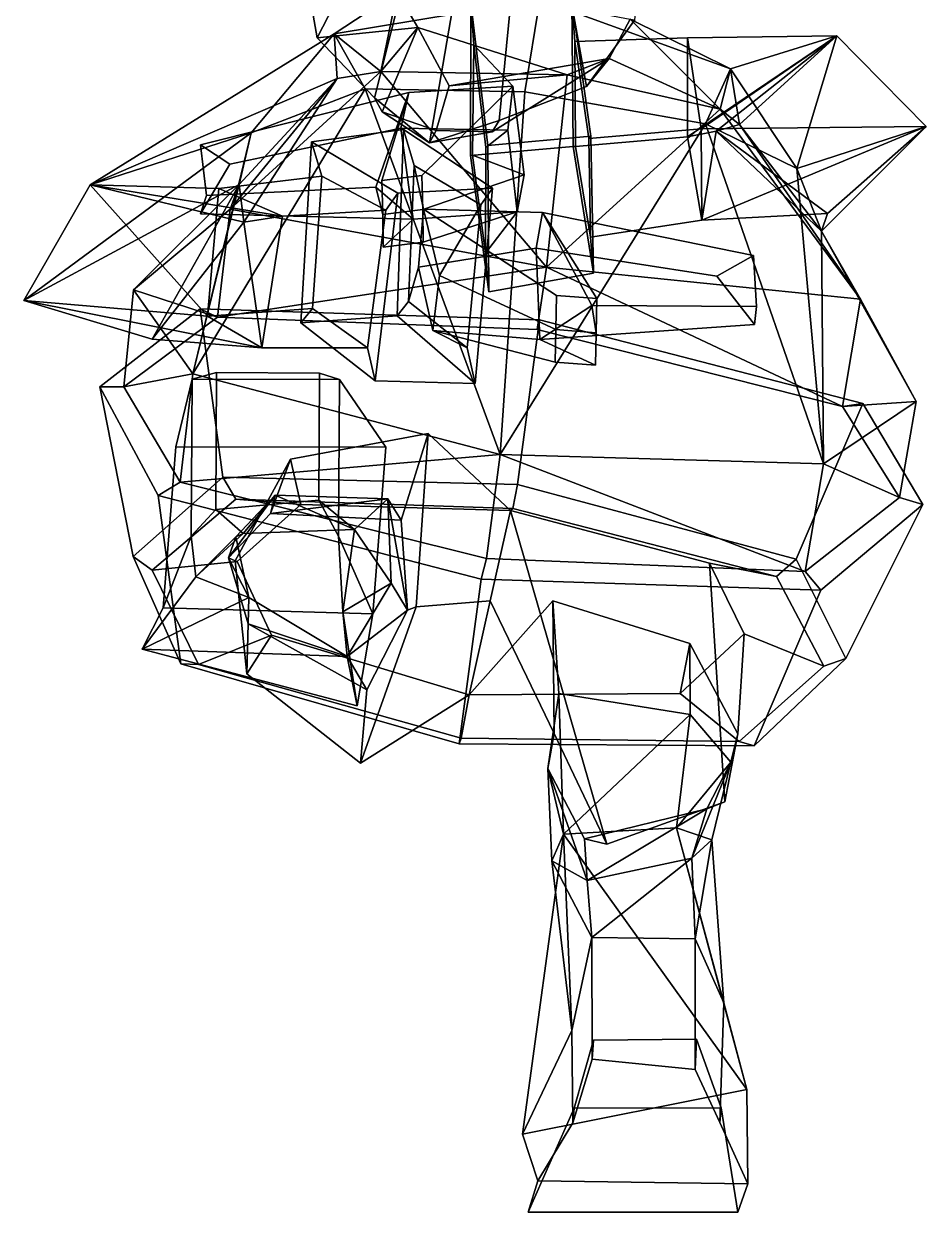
# Model space of a CAD drawing. Extents: x -151 to 138, y -224 to 355.
# Drawn here: x -151.4 to 137.6, y -224.5 to 156.1 of the extents above; entities that cross this region are included whole.
import ezdxf

# ---------------------------------------------------------------- set-up
doc = ezdxf.new("R2010")
doc.units = 0

msp = doc.modelspace()

# ---------------------------------------------------------------- linework, layer by layer
for points in [[(-41.417084, 182.800049, 51.980446), (-61.117165, 192.697174, 33.623287), (-61.826977, 176.443298, 6.010664), (-57.428684, 151.556366, 30.45767)], [(-39.133671, 132.365173, 69.636734), (-28.7658, 173.702698, 75.634315), (-41.417084, 182.800049, 51.980446), (-57.428684, 151.556366, 30.45767)], [(-57.428684, 151.556366, 30.45767), (-61.826977, 176.443298, 6.010664), (-31.879429, 166.234802, 1.191887), (-25.219162, 154.874634, 23.768215)], [(-21.45166, 117.963257, 77.488579), (-13.438991, 164.705383, 85.083687), (-28.7658, 173.702698, 75.634315), (-39.133671, 132.365173, 69.636734)], [(0.878388, 125.142914, 71.872391), (28.828638, 135.986755, 35.277264), (22.488976, 171.264893, 55.55117), (4.986768, 167.610291, 77.520226)], [(22.488976, 171.264893, 55.55117), (28.828638, 135.986755, 35.277264), (44.236023, 157.298767, 11.936893), (46.261265, 173.315186, 39.623016)], [(-21.45166, 117.963257, 77.488579), (0.878388, 125.142914, 71.872391), (4.986768, 167.610291, 77.520226), (-13.438991, 164.705383, 85.083687)], [(13.843957, 163.842163, -21.191111), (-51.965275, 152.843658, -19.836584), (-31.879429, 166.234802, 1.191887), (4.216941, 164.966003, -15.757116)], [(-51.965275, 152.843658, -19.836584), (-37.086304, 140.761047, 34.553482), (-31.879429, 166.234802, 1.191887)], [(13.843957, 163.842163, -21.191111), (9.044233, 134.274048, -65.244652), (-42.060211, 135.216583, -59.673416), (-51.965275, 152.843658, -19.836584)], [(-37.086304, 140.761047, 34.553482), (-25.219162, 154.874634, 23.768215), (-31.879429, 166.234802, 1.191887)], [(4.216941, 164.966003, -15.757116), (42.84026, 157.51712, 1.928638), (74.888885, 141.647064, -24.637608), (13.843957, 163.842163, -21.191111)], [(13.843957, 163.842163, -21.191111), (74.888885, 141.647064, -24.637608), (66.929749, 124.06131, -62.014969), (9.044233, 134.274048, -65.244652)], [(24.496595, 116.764374, 58.94709), (-8.380544, 113.929169, 61.831001), (-8.280943, 162.828033, 116.001183), (24.057491, 163.28186, 114.134811)], [(-8.380544, 113.929169, 61.831001), (-7.659886, 114.038177, 73.746124), (-7.24315, 149.30661, 114.823929), (-8.280943, 162.828033, 116.001183)], [(-2.768358, 117.156433, 157.811066), (30.200476, 120.044373, 156.495331), (24.057491, 163.28186, 114.134811), (-8.280943, 162.828033, 116.001183)], [(-2.768358, 117.156433, 157.811066), (-8.280943, 162.828033, 116.001183), (-7.24315, 149.30661, 114.823929), (-3.408231, 116.483063, 146.458298)], [(24.496595, 116.764374, 58.94709), (24.057491, 163.28186, 114.134811), (25.043293, 150.373718, 112.930313), (25.233225, 116.835449, 71.072548)], [(30.200476, 120.044373, 156.495331), (29.554346, 119.320313, 144.972717), (25.043293, 150.373718, 112.930313), (24.057491, 163.28186, 114.134811)], [(28.828638, 135.986755, 35.277264), (36.097549, 144.943787, 24.607496), (42.84026, 157.51712, 1.928638), (44.236023, 157.298767, 11.936893)], [(71.569992, 128.709351, 32.023769), (42.84026, 157.51712, 1.928638), (36.097549, 144.943787, 24.607496)], [(74.888885, 141.647064, -24.637608), (42.84026, 157.51712, 1.928638), (71.569992, 128.709351, 32.023769)], [(-51.0923, 138.52478, 20.155008), (-51.965275, 152.843658, -19.836584), (-130.143021, 104.554413, 77.86541)], [(-78.606453, 121.166901, -41.979904), (-130.143021, 104.554413, 77.86541), (-51.965275, 152.843658, -19.836584)], [(-78.606453, 121.166901, -41.979904), (-51.965275, 152.843658, -19.836584), (-42.060211, 135.216583, -59.673416)], [(-39.133671, 132.365173, 69.636734), (-57.428684, 151.556366, 30.45767), (-25.219162, 154.874634, 23.768215), (-36.62825, 127.882233, 54.37307)], [(-51.0923, 138.52478, 20.155008), (-37.086304, 140.761047, 34.553482), (-51.965275, 152.843658, -19.836584)], [(22.66235, 139.753723, 34.465511), (-25.219162, 154.874634, 23.768215), (-37.086304, 140.761047, 34.553482)], [(-36.62825, 127.882233, 54.37307), (-25.219162, 154.874634, 23.768215), (-15.211035, 136.179749, 24.646868), (-19.302513, 121.895813, 51.728973)], [(-15.211035, 136.179749, 24.646868), (-25.219162, 154.874634, 23.768215), (22.66235, 139.753723, 34.465511)], [(61.105904, 119.886078, 68.156784), (108.980171, 152.263611, 88.478142), (70.302887, 121.707031, 70.286903)], [(61.105904, 119.886078, 68.156784), (61.117504, 151.565979, 110.814583), (108.980171, 152.263611, 88.478142)], [(65.502785, 122.41449, 143.352585), (108.980171, 152.263611, 88.478142), (61.117504, 151.565979, 110.814583)], [(65.502785, 122.41449, 143.352585), (137.622223, 123.211609, 102.987457), (108.980171, 152.263611, 88.478142)], [(77.862701, 123.838562, 17.052711), (70.302887, 121.707031, 70.286903), (108.980171, 152.263611, 88.478142)], [(77.862701, 123.838562, 17.052711), (108.980171, 152.263611, 88.478142), (74.888885, 141.647064, -24.637608)], [(96.14798, 109.775085, -40.928741), (74.888885, 141.647064, -24.637608), (108.980171, 152.263611, 88.478142)], [(96.14798, 109.775085, -40.928741), (108.980171, 152.263611, 88.478142), (137.622223, 123.211609, 102.987457)], [(8.815986, 107.699005, 84.874657), (5.175698, 136.086121, 105.440796), (-7.24315, 149.30661, 114.823929), (-7.659886, 114.038177, 73.746124)], [(3.627301, 122.05603, 131.254745), (-3.408231, 116.483063, 146.458298), (-7.24315, 149.30661, 114.823929), (5.175698, 136.086121, 105.440796)], [(61.117504, 151.565979, 110.814583), (61.105904, 119.886078, 68.156784), (25.233225, 116.835449, 71.072548), (25.043293, 150.373718, 112.930313)], [(29.554346, 119.320313, 144.972717), (65.502785, 122.41449, 143.352585), (61.117504, 151.565979, 110.814583), (25.043293, 150.373718, 112.930313)], [(-1.369964, 121.518036, 56.343117), (-19.302513, 121.895813, 51.728973), (-15.211035, 136.179749, 24.646868), (36.097549, 144.943787, 24.607496)], [(-15.211035, 136.179749, 24.646868), (22.66235, 139.753723, 34.465511), (36.097549, 144.943787, 24.607496)], [(0.878388, 125.142914, 71.872391), (-1.369964, 121.518036, 56.343117), (36.097549, 144.943787, 24.607496), (28.828638, 135.986755, 35.277264)], [(22.66235, 139.753723, 34.465511), (71.569992, 128.709351, 32.023769), (36.097549, 144.943787, 24.607496)], [(96.14798, 109.775085, -40.928741), (66.929749, 124.06131, -62.014969), (74.888885, 141.647064, -24.637608)], [(77.862701, 123.838562, 17.052711), (74.888885, 141.647064, -24.637608), (71.569992, 128.709351, 32.023769)], [(-51.0923, 138.52478, 20.155008), (-130.143021, 104.554413, 77.86541), (-80.92643, 92.51857, 63.485115)], [(15.998001, 78.095963, 105.829842), (-37.086304, 140.761047, 34.553482), (-85.366882, 96.728455, 76.24585)], [(-85.366882, 96.728455, 76.24585), (-37.086304, 140.761047, 34.553482), (-51.0923, 138.52478, 20.155008)], [(-85.366882, 96.728455, 76.24585), (-51.0923, 138.52478, 20.155008), (-82.444252, 104.582214, -6.932482)], [(-82.444252, 104.582214, -6.932482), (-51.0923, 138.52478, 20.155008), (-80.92643, 92.51857, 63.485115)], [(15.998001, 78.095963, 105.829842), (22.66235, 139.753723, 34.465511), (-37.086304, 140.761047, 34.553482)], [(15.998001, 78.095963, 105.829842), (71.569992, 128.709351, 32.023769), (22.66235, 139.753723, 34.465511)], [(-97.234612, 43.974121, -68.432716), (-42.060211, 135.216583, -59.673416), (1.154329, 18.12674, -103.777931)], [(-97.234612, 43.974121, -68.432716), (-78.606453, 121.166901, -41.979904), (-42.060211, 135.216583, -59.673416)], [(-92.95359, 101.044342, 86.545616), (-94.826454, 117.287109, 100.508301), (-28.079935, 134.036926, 106.435867), (-38.683868, 103.72522, 79.575943)], [(-85.43132, 111.132477, 119.200729), (-30.63678, 122.662079, 140.83847), (-28.079935, 134.036926, 106.435867), (-94.826454, 117.287109, 100.508301)], [(1.154329, 18.12674, -103.777931), (-42.060211, 135.216583, -59.673416), (9.044233, 134.274048, -65.244652)], [(-36.476704, 94.960297, 57.999886), (-38.683868, 103.72522, 79.575943), (-28.079935, 134.036926, 106.435867), (-36.744217, 105.925873, 55.004105)], [(-36.744217, 105.925873, 55.004105), (-28.079935, 134.036926, 106.435867), (5.175698, 136.086121, 105.440796), (-23.930466, 107.489166, 55.91288)], [(-30.63678, 122.662079, 140.83847), (3.627301, 122.05603, 131.254745), (5.175698, 136.086121, 105.440796), (-28.079935, 134.036926, 106.435867)], [(-23.657734, 96.562408, 59.028183), (-23.930466, 107.489166, 55.91288), (5.175698, 136.086121, 105.440796), (8.815986, 107.699005, 84.874657)], [(1.154329, 18.12674, -103.777931), (9.044233, 134.274048, -65.244652), (66.929749, 124.06131, -62.014969)], [(-21.45166, 117.963257, 77.488579), (-39.133671, 132.365173, 69.636734), (-36.62825, 127.882233, 54.37307)], [(-21.45166, 117.963257, 77.488579), (-36.62825, 127.882233, 54.37307), (-19.302513, 121.895813, 51.728973)], [(15.998001, 78.095963, 105.829842), (116.61158, 67.891418, 70.192795), (71.569992, 128.709351, 32.023769)], [(116.61158, 67.891418, 70.192795), (77.862701, 123.838562, 17.052711), (71.569992, 128.709351, 32.023769)], [(-94.846466, 95.201019, 104.88839), (-26.668337, 93.465118, 115.256897), (-30.63678, 122.662079, 140.83847), (-85.43132, 111.132477, 119.200729)], [(-31.866655, 62.539352, 162.417252), (-29.824781, 122.280853, 145.354645), (-59.222538, 118.242645, 132.357407), (-62.712894, 60.29483, 150.564529)], [(-31.652176, 101.85321, 67.696625), (-59.222538, 118.242645, 132.357407), (-29.824781, 122.280853, 145.354645), (-1.305265, 103.429626, 80.881516)], [(-31.866655, 62.539352, 162.417252), (-28.186483, 67.115402, 152.656891), (-26.431911, 110.737701, 138.9879), (-29.824781, 122.280853, 145.354645)], [(-26.668337, 93.465118, 115.256897), (6.567739, 95.856567, 115.344147), (3.627301, 122.05603, 131.254745), (-30.63678, 122.662079, 140.83847)], [(-1.305265, 103.429626, 80.881516), (-29.824781, 122.280853, 145.354645), (-26.431911, 110.737701, 138.9879), (-5.033916, 98.092896, 90.887398)], [(-21.45166, 117.963257, 77.488579), (-1.369964, 121.518036, 56.343117), (0.878388, 125.142914, 71.872391)], [(-21.45166, 117.963257, 77.488579), (-19.302513, 121.895813, 51.728973), (-1.369964, 121.518036, 56.343117)], [(6.567739, 95.856567, 115.344147), (-3.579786, 82.623322, 113.007523), (-3.408231, 116.483063, 146.458298), (3.627301, 122.05603, 131.254745)], [(104.743851, 15.137085, -74.485771), (1.154329, 18.12674, -103.777931), (66.929749, 124.06131, -62.014969)], [(65.766563, 93.222717, 108.527061), (65.502785, 122.41449, 143.352585), (29.554346, 119.320313, 144.972717), (30.054274, 87.764175, 110.834419)], [(65.766563, 93.222717, 108.527061), (137.622223, 123.211609, 102.987457), (65.502785, 122.41449, 143.352585)], [(65.766563, 93.222717, 108.527061), (105.982521, 95.334747, 88.164093), (137.622223, 123.211609, 102.987457)], [(104.743851, 15.137085, -74.485771), (66.929749, 124.06131, -62.014969), (96.14798, 109.775085, -40.928741)], [(104.067047, 89.708313, -3.941795), (70.302887, 121.707031, 70.286903), (77.862701, 123.838562, 17.052711)], [(116.61158, 67.891418, 70.192795), (104.067047, 89.708313, -3.941795), (77.862701, 123.838562, 17.052711)], [(104.067047, 89.708313, -3.941795), (96.14798, 109.775085, -40.928741), (137.622223, 123.211609, 102.987457)], [(105.982521, 95.334747, 88.164093), (104.067047, 89.708313, -3.941795), (137.622223, 123.211609, 102.987457)], [(-78.606453, 121.166901, -41.979904), (-151.434418, 67.502228, 70.363289), (-130.143021, 104.554413, 77.86541)], [(-82.444252, 104.582214, -6.932482), (-151.434418, 67.502228, 70.363289), (-78.606453, 121.166901, -41.979904)], [(-97.234612, 43.974121, -68.432716), (-82.444252, 104.582214, -6.932482), (-78.606453, 121.166901, -41.979904)], [(-62.712894, 60.29483, 150.564529), (-59.222538, 118.242645, 132.357407), (-55.958496, 107.259827, 126.211983), (-58.968559, 64.903061, 140.641998)], [(-31.652176, 101.85321, 67.696625), (-35.437717, 96.386673, 77.863289), (-55.958496, 107.259827, 126.211983), (-59.222538, 118.242645, 132.357407)], [(31.038671, 76.263794, 111.493858), (30.200476, 120.044373, 156.495331), (-2.768358, 117.156433, 157.811066), (-2.517448, 70.20105, 113.70414)], [(61.105904, 119.886078, 68.156784), (65.766563, 93.222717, 108.527061), (30.054274, 87.764175, 110.834419), (25.233225, 116.835449, 71.072548)], [(31.038671, 76.263794, 111.493858), (30.054274, 87.764175, 110.834419), (29.554346, 119.320313, 144.972717), (30.200476, 120.044373, 156.495331)], [(65.766563, 93.222717, 108.527061), (61.105904, 119.886078, 68.156784), (70.302887, 121.707031, 70.286903)], [(65.766563, 93.222717, 108.527061), (70.302887, 121.707031, 70.286903), (105.982521, 95.334747, 88.164093)], [(105.982521, 95.334747, 88.164093), (70.302887, 121.707031, 70.286903), (104.067047, 89.708313, -3.941795)], [(-94.846466, 95.201019, 104.88839), (-85.43132, 111.132477, 119.200729), (-94.826454, 117.287109, 100.508301), (-92.95359, 101.044342, 86.545616)], [(31.038671, 76.263794, 111.493858), (-2.517448, 70.20105, 113.70414), (-8.380544, 113.929169, 61.831001), (24.496595, 116.764374, 58.94709)], [(-2.517448, 70.20105, 113.70414), (-2.768358, 117.156433, 157.811066), (-3.408231, 116.483063, 146.458298), (-3.579786, 82.623322, 113.007523)], [(31.038671, 76.263794, 111.493858), (24.496595, 116.764374, 58.94709), (25.233225, 116.835449, 71.072548), (30.054274, 87.764175, 110.834419)], [(-24.974106, 78.135376, 134.896301), (-23.445486, 96.715607, 114.394936), (-26.431911, 110.737701, 138.9879), (-28.186483, 67.115402, 152.656891)], [(-18.269976, 75.438507, 90.039528), (-5.033916, 98.092896, 90.887398), (-26.431911, 110.737701, 138.9879), (-23.445486, 96.715607, 114.394936)], [(-2.517448, 70.20105, 113.70414), (-3.579786, 82.623322, 113.007523), (-7.659886, 114.038177, 73.746124), (-8.380544, 113.929169, 61.831001)], [(6.567739, 95.856567, 115.344147), (8.815986, 107.699005, 84.874657), (-7.659886, 114.038177, 73.746124), (-3.579786, 82.623322, 113.007523)], [(-58.968559, 64.903061, 140.641998), (-55.958496, 107.259827, 126.211983), (-88.949066, 103.37384, 111.937248), (-92.538979, 62.490265, 127.538742)], [(-88.949066, 103.37384, 111.937248), (-55.958496, 107.259827, 126.211983), (-35.437717, 96.386673, 77.863289), (-68.595589, 94.525848, 63.659386)], [(-36.476704, 94.960297, 57.999886), (-36.744217, 105.925873, 55.004105), (-23.930466, 107.489166, 55.91288), (-23.657734, 96.562408, 59.028183)], [(-23.502098, 86.160339, 62.536125), (-23.657734, 96.562408, 59.028183), (8.815986, 107.699005, 84.874657), (6.567739, 95.856567, 115.344147)], [(104.743851, 15.137085, -74.485771), (96.14798, 109.775085, -40.928741), (104.067047, 89.708313, -3.941795)], [(-110.328468, 55.094635, 57.587978), (-151.434418, 67.502228, 70.363289), (-82.444252, 104.582214, -6.932482)], [(-92.538979, 62.490265, 127.538742), (-130.143021, 104.554413, 77.86541), (-151.434418, 67.502228, 70.363289)], [(-68.595589, 94.525848, 63.659386), (-80.92643, 92.51857, 63.485115), (-130.143021, 104.554413, 77.86541)], [(-68.595589, 94.525848, 63.659386), (-130.143021, 104.554413, 77.86541), (-88.949066, 103.37384, 111.937248)], [(-92.538979, 62.490265, 127.538742), (-88.949066, 103.37384, 111.937248), (-130.143021, 104.554413, 77.86541)], [(-85.366882, 96.728455, 76.24585), (-82.444252, 104.582214, -6.932482), (-116.307739, 70.880981, -3.443266)], [(-116.307739, 70.880981, -3.443266), (-82.444252, 104.582214, -6.932482), (-97.234612, 43.974121, -68.432716)], [(-110.328468, 55.094635, 57.587978), (-82.444252, 104.582214, -6.932482), (-80.92643, 92.51857, 63.485115)], [(-94.846466, 95.201019, 104.88839), (-92.95359, 101.044342, 86.545616), (-38.683868, 103.72522, 79.575943), (-26.668337, 93.465118, 115.256897)], [(-38.92197, 41.70491, 95.510178), (-31.652176, 101.85321, 67.696625), (-1.305265, 103.429626, 80.881516), (-6.813083, 40.852188, 107.169823)], [(-36.353889, 84.588898, 61.613697), (-26.668337, 93.465118, 115.256897), (-38.683868, 103.72522, 79.575943), (-36.476704, 94.960297, 57.999886)], [(-6.813083, 40.852188, 107.169823), (-1.305265, 103.429626, 80.881516), (-5.033916, 98.092896, 90.887398), (-9.377312, 52.267975, 111.532257)], [(-38.92197, 41.70491, 95.510178), (-41.291386, 52.280151, 99.536736), (-35.437717, 96.386673, 77.863289), (-31.652176, 101.85321, 67.696625)], [(-89.426971, 62.143906, 74.830025), (-85.366882, 96.728455, 76.24585), (-116.307739, 70.880981, -3.443266)], [(-89.426971, 62.143906, 74.830025), (15.998001, 78.095963, 105.829842), (-85.366882, 96.728455, 76.24585)], [(-68.595589, 94.525848, 63.659386), (-35.437717, 96.386673, 77.863289), (-41.291386, 52.280151, 99.536736), (-75.177429, 52.293091, 86.800056)], [(-36.353889, 84.588898, 61.613697), (-36.476704, 94.960297, 57.999886), (-23.657734, 96.562408, 59.028183), (-23.502098, 86.160339, 62.536125)], [(-36.353889, 84.588898, 61.613697), (-23.502098, 86.160339, 62.536125), (6.567739, 95.856567, 115.344147), (-26.668337, 93.465118, 115.256897)], [(12.733823, 84.281738, 146.482635), (14.756917, 95.643097, 112.04007), (-23.445486, 96.715607, 114.394936), (-24.974106, 78.135376, 134.896301)], [(18.972456, 58.161591, 64.619087), (-18.269976, 75.438507, 90.039528), (-23.445486, 96.715607, 114.394936), (19.222763, 69.09964, 61.541801)], [(32.08707, 68.099152, 62.527195), (19.222763, 69.09964, 61.541801), (-23.445486, 96.715607, 114.394936), (14.756917, 95.643097, 112.04007)], [(-20.419531, 57.817123, 115.229797), (-9.377312, 52.267975, 111.532257), (-5.033916, 98.092896, 90.887398), (-18.269976, 75.438507, 90.039528)], [(70.558998, 75.219604, 133.152664), (82.316803, 81.836914, 116.020218), (14.756917, 95.643097, 112.04007), (12.733823, 84.281738, 146.482635)], [(83.221512, 65.572205, 101.986961), (30.496044, 65.90744, 87.124863), (14.756917, 95.643097, 112.04007), (82.316803, 81.836914, 116.020218)], [(31.861126, 57.122925, 65.487144), (32.08707, 68.099152, 62.527195), (14.756917, 95.643097, 112.04007), (30.496044, 65.90744, 87.124863)], [(-75.177429, 52.293091, 86.800056), (-110.328468, 55.094635, 57.587978), (-80.92643, 92.51857, 63.485115)], [(-75.177429, 52.293091, 86.800056), (-80.92643, 92.51857, 63.485115), (-68.595589, 94.525848, 63.659386)], [(116.61158, 67.891418, 70.192795), (134.359207, 35.09256, -10.95546), (104.067047, 89.708313, -3.941795)], [(134.359207, 35.09256, -10.95546), (104.743851, 15.137085, -74.485771), (104.067047, 89.708313, -3.941795)], [(13.836111, 55.02063, 120.691162), (12.733823, 84.281738, 146.482635), (-24.974106, 78.135376, 134.896301), (-20.419531, 57.817123, 115.229797)], [(82.656532, 59.758942, 120.427986), (70.558998, 75.219604, 133.152664), (12.733823, 84.281738, 146.482635), (13.836111, 55.02063, 120.691162)], [(82.656532, 59.758942, 120.427986), (83.221512, 65.572205, 101.986961), (82.316803, 81.836914, 116.020218), (70.558998, 75.219604, 133.152664)], [(-89.426971, 62.143906, 74.830025), (12.987781, 58.216187, 100.092918), (15.998001, 78.095963, 105.829842)], [(-20.419531, 57.817123, 115.229797), (-24.974106, 78.135376, 134.896301), (-28.186483, 67.115402, 152.656891), (-9.377312, 52.267975, 111.532257)], [(110.749672, 33.564117, 68.830963), (15.998001, 78.095963, 105.829842), (12.987781, 58.216187, 100.092918)], [(110.749672, 33.564117, 68.830963), (116.61158, 67.891418, 70.192795), (15.998001, 78.095963, 105.829842)], [(18.75745, 47.751572, 68.100235), (-20.419531, 57.817123, 115.229797), (-18.269976, 75.438507, 90.039528), (18.972456, 58.161591, 64.619087)], [(-89.426971, 62.143906, 74.830025), (-116.307739, 70.880981, -3.443266), (-119.347832, 39.867554, 5.010591)], [(-119.347832, 39.867554, 5.010591), (-116.307739, 70.880981, -3.443266), (-97.234612, 43.974121, -68.432716)], [(31.861126, 57.122925, 65.487144), (18.972456, 58.161591, 64.619087), (19.222763, 69.09964, 61.541801), (32.08707, 68.099152, 62.527195)], [(-75.177429, 52.293091, 86.800056), (-92.538979, 62.490265, 127.538742), (-151.434418, 67.502228, 70.363289)], [(-75.177429, 52.293091, 86.800056), (-151.434418, 67.502228, 70.363289), (-110.328468, 55.094635, 57.587978)], [(-94.968422, 64.757324, 83.200157), (-127.046295, 39.817032, 5.529086), (-116.399933, -14.549423, 18.438477), (-87.666885, 10.868423, 96.209785)], [(-127.046295, 39.817032, 5.529086), (-94.968422, 64.757324, 83.200157), (-89.426971, 62.143906, 74.830025), (-119.347832, 39.867554, 5.010591)], [(6.658881, 8.525528, 125.638657), (13.783457, 61.298111, 111.960556), (-94.968422, 64.757324, 83.200157), (-87.666885, 10.868423, 96.209785)], [(13.783457, 61.298111, 111.960556), (12.987781, 58.216187, 100.092918), (-89.426971, 62.143906, 74.830025), (-94.968422, 64.757324, 83.200157)], [(-75.177429, 52.293091, 86.800056), (-41.291386, 52.280151, 99.536736), (-58.968559, 64.903061, 140.641998), (-92.538979, 62.490265, 127.538742)], [(-38.92197, 41.70491, 95.510178), (-62.712894, 60.29483, 150.564529), (-58.968559, 64.903061, 140.641998), (-41.291386, 52.280151, 99.536736)], [(-6.813083, 40.852188, 107.169823), (-9.377312, 52.267975, 111.532257), (-28.186483, 67.115402, 152.656891), (-31.866655, 62.539352, 162.417252)], [(82.656532, 59.758942, 120.427986), (13.836111, 55.02063, 120.691162), (30.496044, 65.90744, 87.124863), (83.221512, 65.572205, 101.986961)], [(31.661705, 46.744659, 69.077728), (31.861126, 57.122925, 65.487144), (30.496044, 65.90744, 87.124863), (13.836111, 55.02063, 120.691162)], [(110.749672, 33.564117, 68.830963), (134.359207, 35.09256, -10.95546), (116.61158, 67.891418, 70.192795)], [(-38.92197, 41.70491, 95.510178), (-6.813083, 40.852188, 107.169823), (-31.866655, 62.539352, 162.417252), (-62.712894, 60.29483, 150.564529)], [(6.658881, 8.525528, 125.638657), (95.981323, -15.351547, 90.706062), (117.282104, 34.45372, 76.839256), (13.783457, 61.298111, 111.960556)], [(13.783457, 61.298111, 111.960556), (117.282104, 34.45372, 76.839256), (110.749672, 33.564117, 68.830963), (12.987781, 58.216187, 100.092918)], [(31.661705, 46.744659, 69.077728), (13.836111, 55.02063, 120.691162), (-20.419531, 57.817123, 115.229797), (18.75745, 47.751572, 68.100235)], [(31.661705, 46.744659, 69.077728), (18.75745, 47.751572, 68.100235), (18.972456, 58.161591, 64.619087), (31.861126, 57.122925, 65.487144)], [(-119.347832, 39.867554, 5.010591), (-97.234612, 43.974121, -68.432716), (-101.321434, 9.270737, -70.174454)], [(-102.695305, 20.562805, 194.592758), (-97.460426, 42.313934, 168.994003), (-97.775429, -7.979141, 141.127106), (-106.757706, -30.929626, 147.523178)], [(-35.513062, 20.476593, 194.166733), (-50.321129, 42.169159, 168.794098), (-97.460426, 42.313934, 168.994003), (-102.695305, 20.562805, 194.592758)], [(-101.321434, 9.270737, -70.174454), (-97.234612, 43.974121, -68.432716), (1.154329, 18.12674, -103.777931)], [(-97.460426, 42.313934, 168.994003), (-89.725166, 44.37915, 143.647079), (-89.950897, 0.563354, 126.233284), (-97.775429, -7.979141, 141.127106)], [(-50.321129, 42.169159, 168.794098), (-56.735874, 44.15773, 143.6483), (-89.725166, 44.37915, 143.647079), (-97.460426, 42.313934, 168.994003)], [(-56.735874, 44.15773, 143.6483), (-56.962364, 3.514694, 124.239914), (-89.950897, 0.563354, 126.233284), (-89.725166, 44.37915, 143.647079)], [(-50.321129, 42.169159, 168.794098), (-50.635612, -8.008087, 141.087128), (-56.962364, 3.514694, 124.239914), (-56.735874, 44.15773, 143.6483)], [(-35.513062, 20.476593, 194.166733), (-39.578293, -32.906662, 144.349289), (-50.635612, -8.008087, 141.087128), (-50.321129, 42.169159, 168.794098)], [(-108.409164, 5.010666, -80.6549), (-127.046295, 39.817032, 5.529086), (-119.347832, 39.867554, 5.010591), (-101.321434, 9.270737, -70.174454)], [(-116.399933, -14.549423, 18.438477), (-127.046295, 39.817032, 5.529086), (-108.409164, 5.010666, -80.6549), (-101.107628, -48.878235, -67.645264)], [(117.282104, 34.45372, 76.839256), (95.981323, -15.351547, 90.706062), (111.845848, -47.136726, 11.598219), (136.491455, 2.190994, -2.368829)], [(129.097565, 4.396301, -2.435025), (104.743851, 15.137085, -74.485771), (134.359207, 35.09256, -10.95546)], [(110.749672, 33.564117, 68.830963), (129.097565, 4.396301, -2.435025), (134.359207, 35.09256, -10.95546)], [(136.491455, 2.190994, -2.368829), (129.097565, 4.396301, -2.435025), (110.749672, 33.564117, 68.830963), (117.282104, 34.45372, 76.839256)], [(-30.591763, -2.873337, 38.581982), (-21.938189, 24.885437, 49.970779), (-65.984848, 16.6138, 33.608181), (-72.362274, -0.74588, 28.344862)], [(4.511983, 0.256149, 93.396568), (-62.731377, 2.095917, 72.197914), (-65.984848, 16.6138, 33.608181), (-21.938189, 24.885437, 49.970779)], [(-30.591763, -2.873337, 38.581982), (-28.473459, -31.654373, 29.117462), (-25.722103, -30.622894, 20.308226), (-21.938189, 24.885437, 49.970779)], [(-1.995088, -28.669022, 14.069377), (4.511983, 0.256149, 93.396568), (-21.938189, 24.885437, 49.970779), (-25.722103, -30.622894, 20.308226)], [(-102.695305, 20.562805, 194.592758), (-106.757706, -30.929626, 147.523178), (-39.578293, -32.906662, 144.349289), (-35.513062, 20.476593, 194.166733)], [(-101.321434, 9.270737, -70.174454), (1.154329, 18.12674, -103.777931), (-3.238732, -15.149231, -101.560997)], [(-72.362274, -0.74588, 28.344862), (-65.984848, 16.6138, 33.608181), (-83.727486, -15.916977, 13.818663), (-85.876724, -14.892975, 19.867216)], [(-62.731377, 2.095917, 72.197914), (-83.03997, -16.093246, 16.632923), (-83.727486, -15.916977, 13.818663), (-65.984848, 16.6138, 33.608181)], [(98.855209, -19.309052, -76.173508), (-3.238732, -15.149231, -101.560997), (1.154329, 18.12674, -103.777931)], [(98.855209, -19.309052, -76.173508), (1.154329, 18.12674, -103.777931), (104.743851, 15.137085, -74.485771)], [(129.097565, 4.396301, -2.435025), (98.855209, -19.309052, -76.173508), (104.743851, 15.137085, -74.485771)], [(-87.666885, 10.868423, 96.209785), (-116.399933, -14.549423, 18.438477), (-110.299957, -18.9077, 19.128616), (-83.527046, 3.818085, 89.042389)], [(-108.409164, 5.010666, -80.6549), (-101.321434, 9.270737, -70.174454), (-3.238732, -15.149231, -101.560997), (-4.890631, -21.745682, -115.800575)], [(6.658881, 8.525528, 125.638657), (-87.666885, 10.868423, 96.209785), (-83.527046, 3.818085, 89.042389), (5.243622, 0.854263, 114.960526)], [(6.658881, 8.525528, 125.638657), (5.243622, 0.854263, 114.960526), (89.622124, -20.902908, 83.85331), (95.981323, -15.351547, 90.706062)], [(-83.527046, 3.818085, 89.042389), (-110.299957, -18.9077, 19.128616), (-83.03997, -16.093246, 16.632923), (-62.731377, 2.095917, 72.197914)], [(-101.107628, -48.878235, -67.645264), (-108.409164, 5.010666, -80.6549), (-4.890631, -21.745682, -115.800575), (-12.02375, -74.522346, -102.119873)], [(-70.922035, 5.162308, 48.106606), (-72.362274, -0.74588, 28.344862), (-85.876724, -14.892975, 19.867216)], [(-70.922035, 5.162308, 48.106606), (-85.876724, -14.892975, 19.867216), (-83.543747, -8.178894, 44.081467)], [(-81.141853, -7.114487, 74.92247), (-70.922035, 5.162308, 48.106606), (-83.543747, -8.178894, 44.081467)], [(5.243622, 0.854263, 114.960526), (-83.527046, 3.818085, 89.042389), (-62.731377, 2.095917, 72.197914), (4.511983, 0.256149, 93.396568)], [(-81.141853, -7.114487, 74.92247), (-45.456806, -5.839325, 78.018112), (-70.922035, 5.162308, 48.106606)], [(-34.843994, 3.938919, 56.418301), (-72.362274, -0.74588, 28.344862), (-70.922035, 5.162308, 48.106606)], [(-34.843994, 3.938919, 56.418301), (-30.591763, -2.873337, 38.581982), (-72.362274, -0.74588, 28.344862)], [(-45.456806, -5.839325, 78.018112), (-34.843994, 3.938919, 56.418301), (-70.922035, 5.162308, 48.106606)], [(-45.456806, -5.839325, 78.018112), (-33.775642, -22.992722, 54.481926), (-34.843994, 3.938919, 56.418301)], [(-34.843994, 3.938919, 56.418301), (-33.775642, -22.992722, 54.481926), (-28.473459, -31.654373, 29.117462)], [(-34.843994, 3.938919, 56.418301), (-28.473459, -31.654373, 29.117462), (-30.591763, -2.873337, 38.581982)], [(103.84137, -25.292946, -87.015793), (98.855209, -19.309052, -76.173508), (129.097565, 4.396301, -2.435025), (136.491455, 2.190994, -2.368829)], [(-96.374947, -21.059235, 88.192627), (-97.775429, -7.979141, 141.127106), (-89.950897, 0.563354, 126.233284), (-81.141853, -7.114487, 74.92247)], [(-45.456806, -5.839325, 78.018112), (-81.141853, -7.114487, 74.92247), (-89.950897, 0.563354, 126.233284), (-56.962364, 3.514694, 124.239914)], [(-49.260086, -32.226929, 97.681686), (-45.456806, -5.839325, 78.018112), (-56.962364, 3.514694, 124.239914), (-50.635612, -8.008087, 141.087128)], [(18.489149, -71.215347, 8.757687), (35.317539, -106.673302, 47.71339), (4.511983, 0.256149, 93.396568), (-1.995088, -28.669022, 14.069377)], [(5.243622, 0.854263, 114.960526), (4.511983, 0.256149, 93.396568), (68.223083, -16.60083, 68.273361), (89.622124, -20.902908, 83.85331)], [(4.511983, 0.256149, 93.396568), (35.317539, -106.673302, 47.71339), (73.129379, -93.04512, 25.285269), (68.223083, -16.60083, 68.273361)], [(111.845848, -47.136726, 11.598219), (82.540581, -75.098213, -73.148987), (103.84137, -25.292946, -87.015793), (136.491455, 2.190994, -2.368829)], [(-96.374947, -21.059235, 88.192627), (-81.141853, -7.114487, 74.92247), (-83.543747, -8.178894, 44.081467)], [(-49.260086, -32.226929, 97.681686), (-33.775642, -22.992722, 54.481926), (-45.456806, -5.839325, 78.018112)], [(-113.545296, -44.143631, 105.592247), (-106.757706, -30.929626, 147.523178), (-97.775429, -7.979141, 141.127106), (-96.374947, -21.059235, 88.192627)], [(-96.374947, -21.059235, 88.192627), (-83.543747, -8.178894, 44.081467), (-79.375259, -27.66481, 43.472038)], [(-83.543747, -8.178894, 44.081467), (-85.876724, -14.892975, 19.867216), (-79.375259, -27.66481, 43.472038)], [(-44.690971, -62.32444, 120.275047), (-49.260086, -32.226929, 97.681686), (-50.635612, -8.008087, 141.087128), (-39.578293, -32.906662, 144.349289)], [(-116.399933, -14.549423, 18.438477), (-101.107628, -48.878235, -67.645264), (-95.421509, -49.055069, -55.962086), (-110.299957, -18.9077, 19.128616)], [(-85.876724, -14.892975, 19.867216), (-83.727486, -15.916977, 13.818663), (-80.031242, -52.025734, -10.435133), (-79.506844, -36.059891, 14.17122)], [(-79.375259, -27.66481, 43.472038), (-85.876724, -14.892975, 19.867216), (-79.506844, -36.059891, 14.17122)], [(103.84137, -25.292946, -87.015793), (-4.890631, -21.745682, -115.800575), (-3.238732, -15.149231, -101.560997), (98.855209, -19.309052, -76.173508)], [(-110.299957, -18.9077, 19.128616), (-95.421509, -49.055069, -55.962086), (-72.130165, -39.683495, -42.381996), (-83.03997, -16.093246, 16.632923)], [(-83.03997, -16.093246, 16.632923), (-72.130165, -39.683495, -42.381996), (-80.031242, -52.025734, -10.435133), (-83.727486, -15.916977, 13.818663)], [(68.223083, -16.60083, 68.273361), (73.129379, -93.04512, 25.285269), (77.3172, -71.251129, -3.716499), (79.338631, -39.276505, 11.766627)], [(89.622124, -20.902908, 83.85331), (68.223083, -16.60083, 68.273361), (79.338631, -39.276505, 11.766627), (104.822052, -49.621277, 12.681664)], [(95.981323, -15.351547, 90.706062), (89.622124, -20.902908, 83.85331), (104.822052, -49.621277, 12.681664), (111.845848, -47.136726, 11.598219)], [(-113.545296, -44.143631, 105.592247), (-96.374947, -21.059235, 88.192627), (-79.375259, -27.66481, 43.472038)], [(82.540581, -75.098213, -73.148987), (-12.02375, -74.522346, -102.119873), (-4.890631, -21.745682, -115.800575), (103.84137, -25.292946, -87.015793)], [(-49.260086, -32.226929, 97.681686), (-47.848953, -46.564331, 49.288197), (-33.775642, -22.992722, 54.481926)], [(-33.775642, -22.992722, 54.481926), (-47.848953, -46.564331, 49.288197), (-28.473459, -31.654373, 29.117462)], [(-113.545296, -44.143631, 105.592247), (-79.375259, -27.66481, 43.472038), (-47.848953, -46.564331, 49.288197)], [(-79.375259, -27.66481, 43.472038), (-79.506844, -36.059891, 14.17122), (-47.848953, -46.564331, 49.288197)], [(-8.762918, -58.753326, -68.436729), (-1.995088, -28.669022, 14.069377), (-25.722103, -30.622894, 20.308226), (-43.548027, -80.713852, -17.788158)], [(58.824295, -58.380234, -46.306545), (61.89677, -42.333908, -25.856932), (18.036596, -28.656036, -30.966923), (-8.762918, -58.753326, -68.436729)], [(18.489149, -71.215347, 8.757687), (-1.995088, -28.669022, 14.069377), (-8.762918, -58.753326, -68.436729), (18.036596, -28.656036, -30.966923)], [(16.469744, -82.419884, -2.654183), (18.489149, -71.215347, 8.757687), (18.036596, -28.656036, -30.966923), (19.915014, -58.357903, -19.697906)], [(62.022316, -65.061142, -25.046671), (19.915014, -58.357903, -19.697906), (18.036596, -28.656036, -30.966923), (61.89677, -42.333908, -25.856932)], [(-113.545296, -44.143631, 105.592247), (-44.690971, -62.32444, 120.275047), (-39.578293, -32.906662, 144.349289), (-106.757706, -30.929626, 147.523178)], [(-44.690971, -62.32444, 120.275047), (-47.848953, -46.564331, 49.288197), (-49.260086, -32.226929, 97.681686)], [(-47.848953, -46.564331, 49.288197), (-41.583408, -57.202568, 16.776381), (-28.473459, -31.654373, 29.117462)], [(-28.473459, -31.654373, 29.117462), (-41.583408, -57.202568, 16.776381), (-43.548027, -80.713852, -17.788158), (-25.722103, -30.622894, 20.308226)], [(-79.506844, -36.059891, 14.17122), (-80.031242, -52.025734, -10.435133), (-43.548027, -80.713852, -17.788158), (-41.583408, -57.202568, 16.776381)], [(-47.848953, -46.564331, 49.288197), (-79.506844, -36.059891, 14.17122), (-41.583408, -57.202568, 16.776381)], [(-95.421509, -49.055069, -55.962086), (-11.28968, -72.639427, -86.595695), (-8.762918, -58.753326, -68.436729), (-72.130165, -39.683495, -42.381996)], [(-72.130165, -39.683495, -42.381996), (-8.762918, -58.753326, -68.436729), (-43.548027, -80.713852, -17.788158), (-80.031242, -52.025734, -10.435133)], [(79.338631, -39.276505, 11.766627), (77.3172, -71.251129, -3.716499), (61.89677, -42.333908, -25.856932), (58.824295, -58.380234, -46.306545)], [(104.822052, -49.621277, 12.681664), (79.338631, -39.276505, 11.766627), (58.824295, -58.380234, -46.306545), (77.727661, -73.77607, -61.151161)], [(-44.690971, -62.32444, 120.275047), (-113.545296, -44.143631, 105.592247), (-47.848953, -46.564331, 49.288197)], [(75.051872, -80.329742, -17.798792), (62.022316, -65.061142, -25.046671), (61.89677, -42.333908, -25.856932), (77.3172, -71.251129, -3.716499)], [(-101.107628, -48.878235, -67.645264), (-12.02375, -74.522346, -102.119873), (-11.28968, -72.639427, -86.595695), (-95.421509, -49.055069, -55.962086)], [(111.845848, -47.136726, 11.598219), (104.822052, -49.621277, 12.681664), (77.727661, -73.77607, -61.151161), (82.540581, -75.098213, -73.148987)], [(77.727661, -73.77607, -61.151161), (58.824295, -58.380234, -46.306545), (-8.762918, -58.753326, -68.436729), (-11.28968, -72.639427, -86.595695)], [(21.464033, -103.385872, -33.158424), (16.469744, -82.419884, -2.654183), (19.915014, -58.357903, -19.697906)], [(21.464033, -103.385872, -33.158424), (19.915014, -58.357903, -19.697906), (62.022316, -65.061142, -25.046671)], [(57.65313, -101.376808, -34.431881), (21.464033, -103.385872, -33.158424), (62.022316, -65.061142, -25.046671)], [(57.65313, -101.376808, -34.431881), (62.022316, -65.061142, -25.046671), (75.051872, -80.329742, -17.798792)], [(28.155025, -104.95295, 9.810616), (35.317539, -106.673302, 47.71339), (18.489149, -71.215347, 8.757687), (16.469744, -82.419884, -2.654183)], [(67.378319, -95.347923, -5.866143), (75.051872, -80.329742, -17.798792), (77.3172, -71.251129, -3.716499), (73.129379, -93.04512, 25.285269)], [(82.540581, -75.098213, -73.148987), (77.727661, -73.77607, -61.151161), (-11.28968, -72.639427, -86.595695), (-12.02375, -74.522346, -102.119873)], [(29.041908, -118.287132, 4.025758), (28.155025, -104.95295, 9.810616), (16.469744, -82.419884, -2.654183)], [(29.041908, -118.287132, 4.025758), (16.469744, -82.419884, -2.654183), (17.665939, -112.008972, -12.463043)], [(17.665939, -112.008972, -12.463043), (16.469744, -82.419884, -2.654183), (21.464033, -103.385872, -33.158424)], [(68.995895, -105.211533, -23.918814), (57.65313, -101.376808, -34.431881), (75.051872, -80.329742, -17.798792)], [(62.578747, -111.06263, -10.26216), (75.051872, -80.329742, -17.798792), (67.378319, -95.347923, -5.866143)], [(62.578747, -111.06263, -10.26216), (68.995895, -105.211533, -23.918814), (75.051872, -80.329742, -17.798792)], [(28.155025, -104.95295, 9.810616), (67.378319, -95.347923, -5.866143), (73.129379, -93.04512, 25.285269), (35.317539, -106.673302, 47.71339)], [(29.041908, -118.287132, 4.025758), (67.378319, -95.347923, -5.866143), (28.155025, -104.95295, 9.810616)], [(29.041908, -118.287132, 4.025758), (62.578747, -111.06263, -10.26216), (67.378319, -95.347923, -5.866143)], [(80.181396, -185.185974, -61.168491), (21.464033, -103.385872, -33.158424), (57.65313, -101.376808, -34.431881)], [(80.181396, -185.185974, -61.168491), (57.65313, -101.376808, -34.431881), (72.748665, -157.444458, -35.389843)], [(72.748665, -157.444458, -35.389843), (57.65313, -101.376808, -34.431881), (68.995895, -105.211533, -23.918814)], [(8.326077, -199.466171, -52.152004), (24.07155, -166.262619, -28.096888), (21.464033, -103.385872, -33.158424)], [(8.326077, -199.466171, -52.152004), (21.464033, -103.385872, -33.158424), (80.181396, -185.185974, -61.168491)], [(24.07155, -166.262619, -28.096888), (17.665939, -112.008972, -12.463043), (21.464033, -103.385872, -33.158424)], [(63.618965, -136.899689, -18.352261), (68.995895, -105.211533, -23.918814), (62.578747, -111.06263, -10.26216)], [(72.748665, -157.444458, -35.389843), (68.995895, -105.211533, -23.918814), (63.618965, -136.899689, -18.352261)], [(30.510536, -136.496078, -4.222586), (29.041908, -118.287132, 4.025758), (17.665939, -112.008972, -12.463043)], [(24.07155, -166.262619, -28.096888), (30.510536, -136.496078, -4.222586), (17.665939, -112.008972, -12.463043)], [(30.510536, -136.496078, -4.222586), (62.578747, -111.06263, -10.26216), (29.041908, -118.287132, 4.025758)], [(63.618965, -136.899689, -18.352261), (62.578747, -111.06263, -10.26216), (30.510536, -136.496078, -4.222586)], [(24.07155, -166.262619, -28.096888), (24.378984, -195.901428, 9.331738), (30.625231, -175.453583, 7.429543), (30.510536, -136.496078, -4.222586)], [(30.510536, -136.496078, -4.222586), (30.625231, -175.453583, 7.429543), (63.613506, -178.793564, 6.107781), (63.618965, -136.899689, -18.352261)], [(72.748665, -157.444458, -35.389843), (63.618965, -136.899689, -18.352261), (63.613506, -178.793564, 6.107781), (71.517136, -195.781006, 8.938394)], [(80.181396, -185.185974, -61.168491), (72.748665, -157.444458, -35.389843), (71.517136, -195.781006, 8.938394), (80.432999, -215.393539, -4.845582)], [(8.326077, -199.466171, -52.152004), (13.220001, -214.387146, -7.779098), (24.378984, -195.901428, 9.331738), (24.07155, -166.262619, -28.096888)], [(24.848269, -191.200974, 67.009544), (31.000347, -169.368454, 54.246002), (30.625231, -175.453583, 7.429543), (24.378984, -195.901428, 9.331738)], [(24.848269, -191.200974, 67.009544), (71.98642, -191.080536, 66.616196), (63.988285, -169.099792, 53.989136), (31.000347, -169.368454, 54.246002)], [(31.000347, -169.368454, 54.246002), (63.988285, -169.099792, 53.989136), (63.613506, -178.793564, 6.107781), (30.625231, -175.453583, 7.429543)], [(71.98642, -191.080536, 66.616196), (71.517136, -195.781006, 8.938394), (63.613506, -178.793564, 6.107781), (63.988285, -169.099792, 53.989136)], [(80.181396, -185.185974, -61.168491), (80.432999, -215.393539, -4.845582), (13.220001, -214.387146, -7.779098), (8.326077, -199.466171, -52.152004)], [(10.139175, -224.473434, 63.81525), (77.320328, -224.486191, 63.236252), (71.98642, -191.080536, 66.616196), (24.848269, -191.200974, 67.009544)], [(10.139175, -224.473434, 63.81525), (24.848269, -191.200974, 67.009544), (24.378984, -195.901428, 9.331738), (13.220001, -214.387146, -7.779098)], [(77.320328, -224.486191, 63.236252), (80.432999, -215.393539, -4.845582), (71.517136, -195.781006, 8.938394), (71.98642, -191.080536, 66.616196)], [(77.320328, -224.486191, 63.236252), (10.139175, -224.473434, 63.81525), (13.220001, -214.387146, -7.779098), (80.432999, -215.393539, -4.845582)]]:
    msp.add_3dface(points)

doc.saveas('drawing.dxf')
